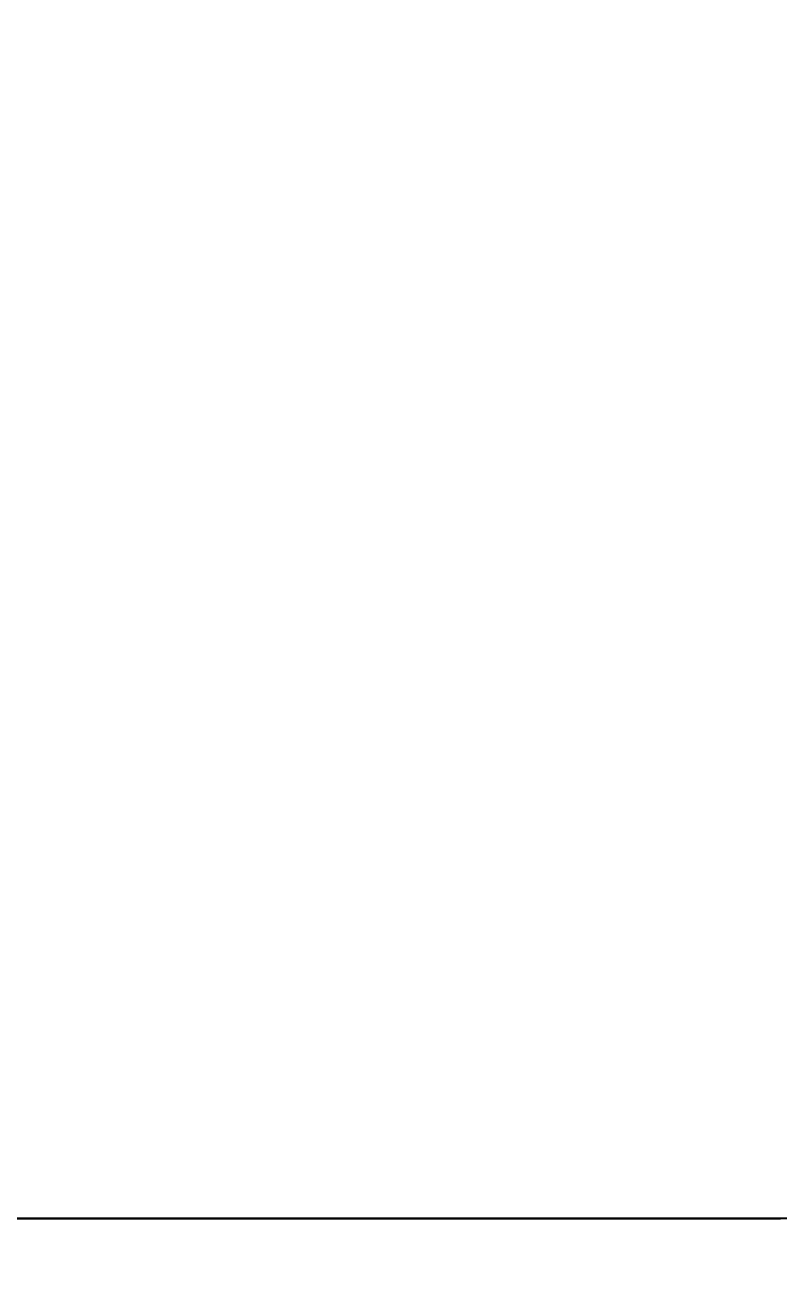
# Model space of a CAD drawing. Header units: millimetres. Extents: x 16084 to 24556, y -3303 to 19570.
# Drawn here: x 19488 to 19999, y -1044 to -191 of the extents above; entities that cross this region are included whole.
import ezdxf

# ---------------------------------------------------------------- set-up
doc = ezdxf.new("R2010")
doc.units = ezdxf.units.MM
doc.header["$MEASUREMENT"] = 0
doc.layers.add('AA_Architecture', color=7, linetype='Continuous')
doc.styles.add('Century Gothic$001H0', font='cent.shx')
doc.dimstyles.new('Copy of ISO-25', dxfattribs={"dimtxt": 250, "dimasz": 80, "dimexe": 1.25, "dimexo": 0.625, "dimtad": 1, "dimtxsty": 'Century Gothic$001H0', "dimblk": 'ARCHTICK', "dimcen": 2.5, "dimadec": 0, "dimazin": 0, "dimtfac": 1, "dimtmove": 0, "dimatfit": 3, "dimfxl": 1, "dimarcsym": 0})

# ---------------------------------------------------------------- blocks, each defined once
blk = doc.blocks.new('_ArchTick')
at = {"color": 0, "linetype": 'ByBlock', "const_width": 0.15}
blk.add_lwpolyline([(-0.5, -0.5), (0.5, 0.5)], dxfattribs=at)
blk = doc.blocks.new('*D11')
at = {"color": 0, "lineweight": -2, "transparency": 16777216}
for p, q in [((20199.375, 16200), (16998.75, 16200)), ((17000, -1000), (17000, 16200)), ((20199.375, -1000), (16998.75, -1000))]:
    blk.add_line(p, q, dxfattribs=at)
at = {"layer": 'Defpoints', "color": 0, "transparency": 16777216}
for p in [(17000, 16200), (20200, 16200), (20200, -1000)]:
    blk.add_point(p, dxfattribs=at)
at = {"color": 0, "lineweight": -2, "transparency": 16777216, "xscale": 80, "yscale": 80, "zscale": 80}
for p, rotation in [((17000, 16200), 90), ((17000, -1000), 270)]:
    blk.add_blockref('_ArchTick', p, dxfattribs=dict(at, rotation=rotation))
at = {"color": 0, "transparency": 16777216, "insert": (16874.375, 7600), "char_height": 250, "attachment_point": 5, "rotation": 90, "style": 'Century Gothic$001H0'}
blk.add_mtext('SHAFT TOTAL HEIGHT 17200', dxfattribs=at)

msp = doc.modelspace()

# ---------------------------------------------------------------- linework, layer by layer
at = {"layer": 'AA_Architecture'}
msp.add_line((18400, -1000), (20000, -1000), dxfattribs=at)

# ---------------------------------------------------------------- dimensions: what is measured, and where the dimension line sits
dim = msp.add_linear_dim(base=(17000, 16200), p1=(20200, -1000), p2=(20200, 16200), angle=90, text='SHAFT TOTAL HEIGHT <>', dimstyle='Copy of ISO-25')
dim.commit()
dim.dimension.update_dxf_attribs({"geometry": '*D11', "text_midpoint": (16874.375, 7600)})

doc.saveas('drawing.dxf')
